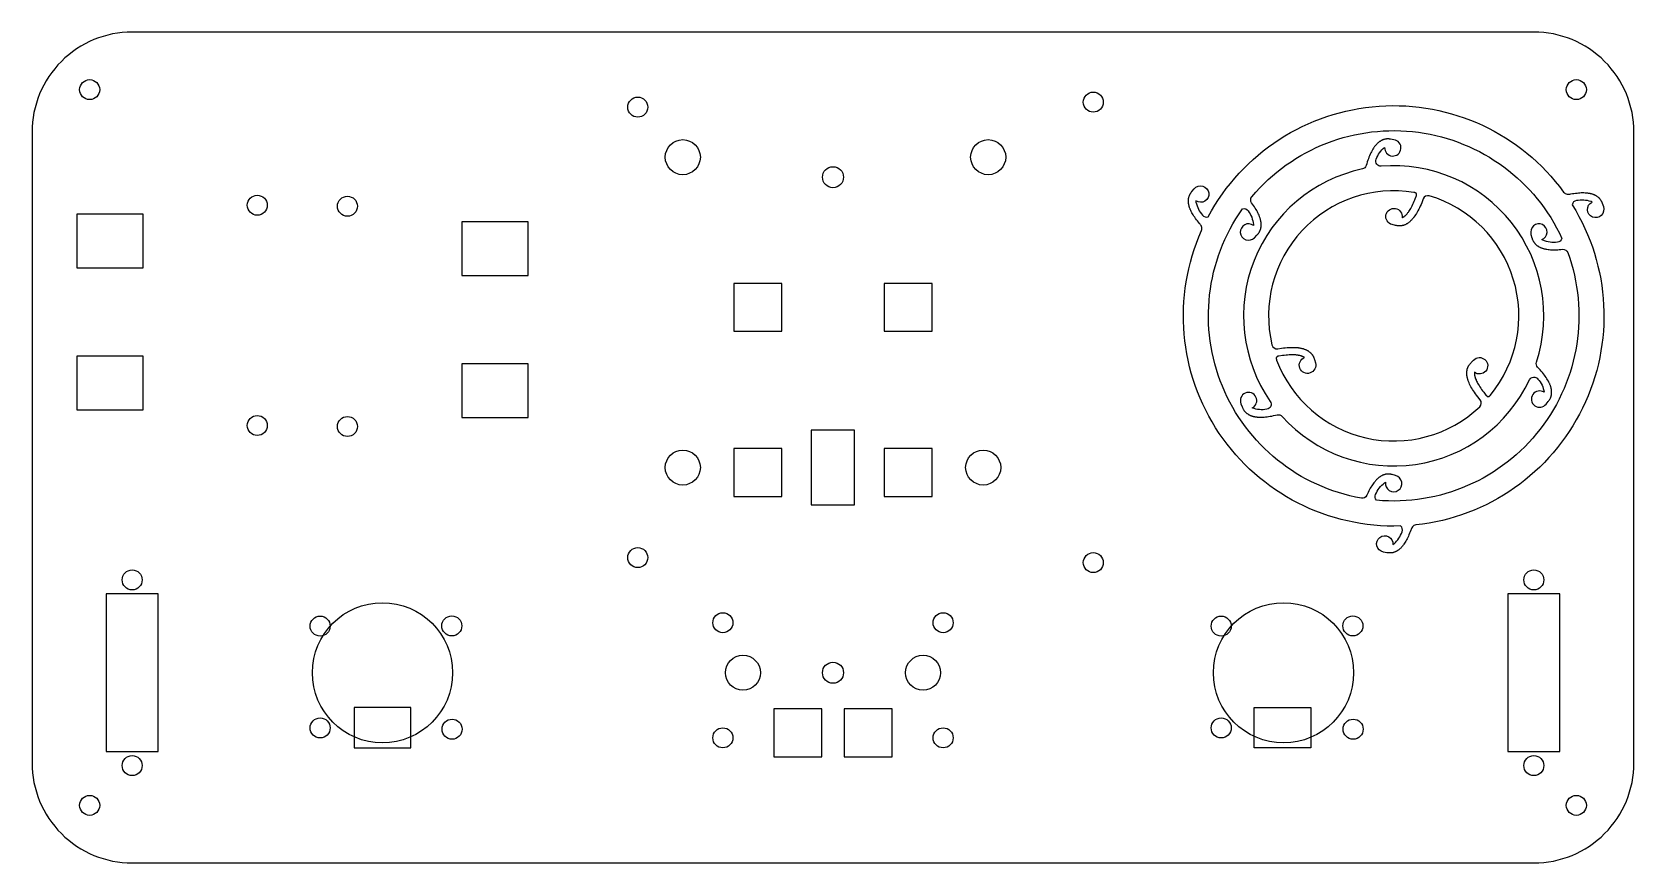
# Model space of a CAD drawing. Header units: millimetres. Extents: x -160 to 160, y -38 to 128.
import ezdxf

# ---------------------------------------------------------------- set-up
doc = ezdxf.new("R2010")
doc.units = ezdxf.units.MM
doc.header["$MEASUREMENT"] = 0
doc.layers.add('Plates$TOP', color=4, linetype='Continuous', true_color=0x00ffff)

msp = doc.modelspace()

# ---------------------------------------------------------------- linework, layer by layer
at = {"layer": 'Plates$TOP'}
for points in [[(160, 108, 0.414214), (140, 128), (-140, 128, 0.414214), (-160, 108), (-160, -18, 0.414214), (-140, -38), (140, -38, 0.414214), (160, -18)], [(115.73, 29.12, 0.070974), (115.4, 28.48), (115.29, 28.17), (115.17, 27.87), (115.06, 27.58), (114.94, 27.31), (114.82, 27.04), (114.69, 26.78), (114.57, 26.54), (114.44, 26.31), (114.31, 26.08), (114.18, 25.87), (114.04, 25.67), (113.97, 25.58), (113.9, 25.48), (113.83, 25.39), (113.76, 25.3), (113.69, 25.22), (113.62, 25.14), (113.55, 25.06), (113.48, 24.98), (113.4, 24.9), (113.33, 24.83), (113.25, 24.76), (113.18, 24.7), (113.1, 24.63), (113.03, 24.57), (112.95, 24.52), (112.87, 24.46), (112.79, 24.41), (112.72, 24.36), (112.64, 24.31), (112.56, 24.27), (112.48, 24.22), (112.4, 24.19), (112.31, 24.15), (112.23, 24.12), (112.15, 24.09), (112.07, 24.06), (111.98, 24.03), (111.9, 24.01), (111.81, 23.99), (111.73, 23.97), (111.64, 23.96), (111.55, 23.95), (111.47, 23.94), (111.38, 23.93), (111.29, 23.93), (111.2, 23.93), (111.11, 23.93), (111.02, 23.94), (110.93, 23.94), (110.84, 23.95), (110.75, 23.97), (110.65, 23.98), (109.97, 24.11, -0.290835), (108.65, 25.33, -1.181891), (111.86, 25.61), (112.06, 25.73, 0.002045), (112.07, 25.74, 0.122077), (113.68, 28.17, 0.328389), (113.39, 29.32, -0.553382), (73.61, 88.34, 0.214765), (73.61, 89.16, 0.070974), (73.22, 89.77), (73, 90.02), (72.8, 90.27), (72.61, 90.51), (72.43, 90.76), (72.26, 90.99), (72.1, 91.23), (71.95, 91.46), (71.81, 91.69), (71.69, 91.91), (71.57, 92.13), (71.46, 92.35), (71.41, 92.46), (71.37, 92.56), (71.32, 92.67), (71.28, 92.77), (71.24, 92.88), (71.21, 92.98), (71.18, 93.08), (71.15, 93.19), (71.12, 93.29), (71.09, 93.39), (71.07, 93.48), (71.05, 93.58), (71.03, 93.68), (71.02, 93.78), (71.01, 93.87), (71, 93.97), (70.99, 94.06), (70.99, 94.15), (70.99, 94.25), (70.99, 94.34), (70.99, 94.43), (71, 94.52), (71.01, 94.61), (71.02, 94.69), (71.04, 94.78), (71.05, 94.87), (71.07, 94.95), (71.1, 95.04), (71.12, 95.12), (71.15, 95.2), (71.18, 95.28), (71.21, 95.37), (71.25, 95.45), (71.29, 95.52), (71.33, 95.6), (71.37, 95.68), (71.42, 95.76), (71.47, 95.83), (71.52, 95.91), (71.58, 95.98), (71.63, 96.06), (71.69, 96.13), (72.15, 96.66, -0.290835), (73.87, 97.19, -1.181891), (72.5, 94.27), (72.51, 94.04, 0.002045), (72.51, 94.02, 0.122077), (73.81, 91.41, 0.328389), (74.95, 91.08, -0.553382), (145.95, 96.03, 0.214765), (146.67, 95.62, 0.070974), (147.38, 95.65), (147.71, 95.71), (148.02, 95.76), (148.33, 95.81), (148.63, 95.84), (148.92, 95.87), (149.21, 95.89), (149.48, 95.91), (149.75, 95.91), (150.01, 95.91), (150.25, 95.9), (150.5, 95.88), (150.61, 95.87), (150.73, 95.86), (150.84, 95.84), (150.95, 95.83), (151.06, 95.81), (151.17, 95.79), (151.28, 95.76), (151.38, 95.74), (151.48, 95.71), (151.58, 95.69), (151.68, 95.66), (151.77, 95.62), (151.86, 95.59), (151.95, 95.55), (152.04, 95.52), (152.13, 95.48), (152.21, 95.44), (152.3, 95.39), (152.38, 95.35), (152.46, 95.3), (152.53, 95.25), (152.61, 95.2), (152.68, 95.15), (152.75, 95.1), (152.82, 95.04), (152.88, 94.98), (152.95, 94.92), (153.01, 94.86), (153.07, 94.79), (153.12, 94.73), (153.18, 94.66), (153.23, 94.59), (153.28, 94.52), (153.33, 94.45), (153.38, 94.37), (153.43, 94.3), (153.47, 94.22), (153.51, 94.14), (153.55, 94.05), (153.59, 93.97), (153.62, 93.88), (153.65, 93.79), (153.89, 93.14, -0.290835), (153.48, 91.38, -1.181891), (151.64, 94.02), (151.43, 94.13, 0.002045), (151.42, 94.14, 0.122077), (148.51, 94.32, 0.328389), (147.66, 93.5, -0.553382), (116.44, 29.54, 0.214765)], [(81.82, 92.68, -0.325268), (82.92, 92.27, -0.122077), (84.02, 89.57, -0.002045), (84.02, 89.56), (84.01, 89.32, 1.181891), (82.44, 86.52, 0.290835), (84.19, 86.91), (84.68, 87.41), (84.75, 87.48), (84.81, 87.55), (84.87, 87.62), (84.93, 87.69), (84.98, 87.76), (85.03, 87.83), (85.08, 87.91), (85.13, 87.98), (85.17, 88.06), (85.22, 88.13), (85.26, 88.21), (85.29, 88.29), (85.33, 88.37), (85.36, 88.45), (85.39, 88.54), (85.41, 88.62), (85.44, 88.7), (85.46, 88.79), (85.48, 88.88), (85.49, 88.97), (85.51, 89.05), (85.52, 89.14), (85.53, 89.23), (85.53, 89.33), (85.53, 89.42), (85.53, 89.51), (85.53, 89.61), (85.53, 89.7), (85.52, 89.8), (85.51, 89.9), (85.5, 90), (85.48, 90.1), (85.47, 90.2), (85.45, 90.3), (85.42, 90.41), (85.4, 90.51), (85.37, 90.62), (85.34, 90.72), (85.3, 90.83), (85.27, 90.94), (85.23, 91.05), (85.19, 91.16), (85.1, 91.39), (85, 91.61), (84.89, 91.85), (84.77, 92.08), (84.64, 92.33), (84.5, 92.57), (84.34, 92.82), (84.18, 93.08), (84.01, 93.33), (83.83, 93.6), (83.63, 93.86, -0.346758), (83.67, 95.1, -0.550101), (145.61, 86.77, -0.329853), (144.7, 86, -0.122077), (141.81, 86.4, -0.002045), (141.8, 86.4), (141.6, 86.53, 1.181891), (139.96, 89.3, 0.290835), (139.43, 87.58), (139.61, 86.91), (139.64, 86.82), (139.66, 86.73), (139.69, 86.64), (139.73, 86.56), (139.76, 86.47), (139.8, 86.39), (139.84, 86.31), (139.88, 86.23), (139.92, 86.16), (139.97, 86.08), (140.02, 86.01), (140.07, 85.94), (140.12, 85.87), (140.18, 85.8), (140.23, 85.73), (140.29, 85.67), (140.35, 85.6), (140.42, 85.54), (140.48, 85.48), (140.55, 85.43), (140.62, 85.37), (140.69, 85.32), (140.77, 85.26), (140.84, 85.21), (140.92, 85.16), (141, 85.12), (141.09, 85.07), (141.17, 85.03), (141.26, 84.98), (141.35, 84.94), (141.44, 84.9), (141.54, 84.87), (141.63, 84.83), (141.73, 84.8), (141.83, 84.77), (141.94, 84.74), (142.04, 84.71), (142.15, 84.68), (142.26, 84.66), (142.37, 84.63), (142.49, 84.61), (142.6, 84.59), (142.84, 84.56), (143.09, 84.53), (143.35, 84.51), (143.61, 84.49), (143.89, 84.49), (144.17, 84.49), (144.47, 84.49), (144.77, 84.51), (145.08, 84.53), (145.4, 84.55), (145.72, 84.59, -0.346758), (146.78, 83.94, -0.550101), (108.59, 34.46, -0.329853), (108.38, 35.63, -0.122077), (110.17, 37.94, -0.002045), (110.18, 37.94), (110.39, 38.05, 1.181891), (113.61, 38.09, 0.290835), (112.38, 39.41), (111.71, 39.59), (111.62, 39.61), (111.53, 39.63), (111.44, 39.65), (111.35, 39.66), (111.26, 39.67), (111.17, 39.68), (111.08, 39.69), (110.99, 39.69), (110.9, 39.69), (110.81, 39.69), (110.73, 39.68), (110.64, 39.68), (110.55, 39.67), (110.47, 39.65), (110.38, 39.64), (110.29, 39.62), (110.21, 39.6), (110.12, 39.57), (110.04, 39.54), (109.96, 39.51), (109.87, 39.48), (109.79, 39.45), (109.71, 39.41), (109.62, 39.37), (109.54, 39.32), (109.46, 39.28), (109.38, 39.23), (109.3, 39.17), (109.22, 39.12), (109.14, 39.06), (109.06, 39), (108.98, 38.94), (108.9, 38.87), (108.82, 38.8), (108.74, 38.73), (108.67, 38.66), (108.59, 38.58), (108.51, 38.5), (108.43, 38.42), (108.36, 38.33), (108.28, 38.24), (108.21, 38.15), (108.06, 37.96), (107.91, 37.76), (107.76, 37.55), (107.62, 37.33), (107.47, 37.09), (107.33, 36.85), (107.19, 36.59), (107.05, 36.32), (106.91, 36.04), (106.78, 35.75), (106.64, 35.45, -0.346758), (105.55, 34.87, -0.550101), (81.8, 92.68, -0.004141)], [(112.05, 106.49), (111.36, 106.6), (111.27, 106.62), (111.17, 106.63), (111.07, 106.64), (110.97, 106.64), (110.88, 106.65), (110.78, 106.65), (110.69, 106.64), (110.59, 106.64), (110.5, 106.63), (110.41, 106.61), (110.32, 106.6), (110.22, 106.58), (110.13, 106.56), (110.05, 106.53), (109.96, 106.5), (109.87, 106.47), (109.78, 106.44), (109.69, 106.4), (109.61, 106.36), (109.52, 106.31), (109.44, 106.27), (109.36, 106.22), (109.27, 106.16), (109.19, 106.11), (109.11, 106.05), (109.03, 105.99), (108.95, 105.92), (108.87, 105.85), (108.79, 105.78), (108.71, 105.71), (108.64, 105.63), (108.56, 105.55), (108.48, 105.47), (108.41, 105.38), (108.33, 105.29), (108.26, 105.2), (108.19, 105.1), (108.12, 105), (108.05, 104.9), (107.98, 104.79), (107.84, 104.57), (107.7, 104.34), (107.57, 104.1), (107.44, 103.84), (107.31, 103.57), (107.19, 103.29), (107.07, 103), (106.95, 102.69), (106.83, 102.37), (106.72, 102.04), (106.61, 101.7), (106.5, 101.34, -0.276207), (105.75, 100.64, 0.535722), (87.35, 54.21, -0.561444), (86.66, 52.65, -0.146242), (83.76, 52.91, 2.273796), (81.5, 53.75), (81.74, 53.1), (81.78, 53.01), (81.82, 52.92), (81.86, 52.83), (81.91, 52.74), (81.95, 52.66), (82, 52.57), (82.05, 52.49), (82.1, 52.42), (82.16, 52.34), (82.22, 52.27), (82.28, 52.2), (82.34, 52.13), (82.4, 52.06), (82.47, 51.99), (82.54, 51.93), (82.61, 51.87), (82.68, 51.81), (82.76, 51.76), (82.84, 51.7), (82.92, 51.65), (83, 51.6), (83.08, 51.55), (83.17, 51.51), (83.26, 51.47), (83.35, 51.42), (83.45, 51.39), (83.54, 51.35), (83.64, 51.31), (83.74, 51.28), (83.85, 51.25), (83.95, 51.22), (84.06, 51.2), (84.17, 51.17), (84.28, 51.15), (84.4, 51.13), (84.52, 51.12), (84.64, 51.1), (84.76, 51.09), (84.88, 51.08), (85.01, 51.07), (85.27, 51.06), (85.54, 51.06), (85.81, 51.07), (86.1, 51.08), (86.4, 51.11), (86.7, 51.14), (87.02, 51.18), (87.34, 51.23), (87.68, 51.29), (88.02, 51.36), (88.37, 51.44), (88.73, 51.52, -0.276207), (89.71, 51.22, 0.535722), (139.13, 58.5, -0.561444), (140.83, 58.68, -0.146242), (142.05, 56.04, 2.273796), (142.45, 53.66), (142.89, 54.2), (142.95, 54.28), (143.01, 54.36), (143.07, 54.44), (143.12, 54.52), (143.17, 54.6), (143.22, 54.68), (143.26, 54.77), (143.3, 54.85), (143.34, 54.94), (143.38, 55.02), (143.41, 55.11), (143.44, 55.2), (143.46, 55.29), (143.49, 55.38), (143.51, 55.47), (143.52, 55.56), (143.54, 55.66), (143.55, 55.75), (143.56, 55.84), (143.56, 55.94), (143.56, 56.04), (143.56, 56.13), (143.56, 56.23), (143.55, 56.33), (143.54, 56.43), (143.52, 56.53), (143.51, 56.63), (143.49, 56.74), (143.47, 56.84), (143.44, 56.95), (143.41, 57.05), (143.38, 57.16), (143.34, 57.26), (143.31, 57.37), (143.27, 57.48), (143.22, 57.59), (143.18, 57.7), (143.13, 57.81), (143.07, 57.93), (143.02, 58.04), (142.9, 58.27), (142.76, 58.51), (142.62, 58.74), (142.46, 58.98), (142.29, 59.23), (142.11, 59.48), (141.91, 59.73), (141.71, 59.98), (141.49, 60.24), (141.26, 60.51), (141.02, 60.77), (140.76, 61.04, -0.276207), (140.54, 62.04, 0.535722), (109.52, 101.2, -0.561444), (108.52, 102.58, -0.146242), (110.19, 104.95, 2.273796)], [(88.61, 62.47, 0.535997), (129.2, 53.15, 0.395065), (129.28, 54.52), (128.78, 55.14), (128.55, 55.44), (128.33, 55.74), (128.13, 56.03), (127.94, 56.32), (127.76, 56.6), (127.59, 56.87), (127.44, 57.14), (127.3, 57.41), (127.17, 57.67), (127.06, 57.93), (127.01, 58.05), (126.96, 58.18), (126.91, 58.3), (126.87, 58.42), (126.83, 58.54), (126.79, 58.66), (126.76, 58.78), (126.73, 58.9), (126.7, 59.01), (126.68, 59.13), (126.66, 59.24), (126.64, 59.35), (126.63, 59.46), (126.62, 59.57), (126.61, 59.68), (126.61, 59.79), (126.6, 59.89), (126.61, 59.99), (126.61, 60.1), (126.62, 60.2), (126.63, 60.3), (126.65, 60.4), (126.66, 60.49), (126.69, 60.59), (126.7, 60.64), (126.71, 60.69), (126.72, 60.73), (126.74, 60.78), (126.75, 60.83), (126.77, 60.87), (126.79, 60.92), (126.8, 60.96), (126.82, 61.01), (126.84, 61.05), (126.86, 61.1), (126.88, 61.14), (126.9, 61.18), (126.92, 61.23), (126.95, 61.27), (126.97, 61.31), (127.02, 61.4), (127.07, 61.48), (127.13, 61.56), (127.19, 61.64), (127.25, 61.72), (127.32, 61.8), (127.39, 61.88), (127.46, 61.95), (127.95, 62.45, -2.273796), (128.13, 60.04), (128.13, 60.01), (128.12, 59.98), (128.12, 59.92), (128.12, 59.86), (128.12, 59.81), (128.12, 59.73), (128.13, 59.66), (128.13, 59.59), (128.14, 59.52), (128.15, 59.45), (128.17, 59.38), (128.18, 59.31), (128.2, 59.24), (128.22, 59.15), (128.25, 59.06), (128.28, 58.96), (128.31, 58.87), (128.34, 58.78), (128.37, 58.69), (128.45, 58.51), (128.5, 58.4), (128.55, 58.28), (128.66, 58.06), (128.77, 57.84), (128.89, 57.63), (129.05, 57.37), (129.21, 57.11), (129.38, 56.86), (129.55, 56.61), (129.77, 56.32), (129.98, 56.03), (130.43, 55.48), (130.47, 55.43), (130.51, 55.38), (130.53, 55.36), (130.56, 55.33), (130.58, 55.31), (130.6, 55.29), (130.61, 55.28), (130.62, 55.27), (130.63, 55.26), (130.64, 55.26), (130.66, 55.25), (130.67, 55.24), (130.68, 55.23), (130.69, 55.22), (130.7, 55.22), (130.72, 55.21), (130.72, 55.21), (130.73, 55.2), (130.73, 55.2), (130.74, 55.2), (130.75, 55.2), (130.75, 55.19), (130.76, 55.19), (130.77, 55.19), (130.77, 55.19), (130.78, 55.18), (130.79, 55.18), (130.79, 55.18), (130.8, 55.18), (130.81, 55.18), (130.81, 55.18), (130.82, 55.18), (130.83, 55.18), (130.83, 55.17), (130.84, 55.17), (130.85, 55.17), (130.85, 55.17), (130.86, 55.17), (130.87, 55.17), (130.88, 55.17), (130.88, 55.17), (130.89, 55.17), (130.9, 55.17), (130.91, 55.18), (130.91, 55.18), (130.92, 55.18), (130.93, 55.18), (130.94, 55.18), (130.94, 55.18), (130.95, 55.18), (130.96, 55.19), (130.97, 55.19), (130.97, 55.19), (130.98, 55.19), (130.99, 55.2), (131, 55.2), (131.01, 55.2), (131.02, 55.21), (131.03, 55.21), (131.05, 55.22), (131.07, 55.23), (131.09, 55.24), (131.1, 55.25), (131.12, 55.27), (131.14, 55.28), (131.16, 55.29), (131.18, 55.31), (131.2, 55.32), (131.22, 55.34), (131.24, 55.36), (131.26, 55.38), (131.28, 55.4), (131.3, 55.42), (131.34, 55.46, 0.535997), (119.12, 95.27, 0.395065), (117.9, 94.66), (117.61, 93.91), (117.46, 93.56), (117.31, 93.23), (117.16, 92.91), (117.01, 92.6), (116.85, 92.3), (116.7, 92.02), (116.54, 91.75), (116.38, 91.5), (116.22, 91.26), (116.05, 91.03), (115.97, 90.92), (115.89, 90.82), (115.8, 90.72), (115.72, 90.62), (115.63, 90.52), (115.55, 90.43), (115.46, 90.35), (115.38, 90.26), (115.29, 90.18), (115.2, 90.1), (115.12, 90.03), (115.03, 89.96), (114.94, 89.89), (114.85, 89.83), (114.76, 89.77), (114.67, 89.71), (114.58, 89.66), (114.49, 89.6), (114.4, 89.56), (114.31, 89.51), (114.21, 89.47), (114.12, 89.44), (114.03, 89.41), (113.93, 89.38), (113.89, 89.36), (113.84, 89.35), (113.79, 89.34), (113.74, 89.33), (113.7, 89.32), (113.65, 89.31), (113.6, 89.3), (113.55, 89.29), (113.5, 89.28), (113.46, 89.28), (113.41, 89.27), (113.36, 89.27), (113.31, 89.27), (113.26, 89.26), (113.21, 89.26), (113.17, 89.26), (113.07, 89.26), (112.97, 89.27), (112.87, 89.27), (112.77, 89.29), (112.67, 89.3), (112.57, 89.32), (112.47, 89.34), (112.37, 89.36), (111.69, 89.54, -2.273796), (113.69, 90.9), (113.72, 90.91), (113.74, 90.92), (113.8, 90.95), (113.85, 90.98), (113.9, 91.01), (113.96, 91.05), (114.02, 91.09), (114.07, 91.13), (114.13, 91.17), (114.19, 91.22), (114.24, 91.26), (114.29, 91.31), (114.34, 91.36), (114.41, 91.43), (114.48, 91.5), (114.55, 91.57), (114.61, 91.64), (114.67, 91.71), (114.74, 91.79), (114.85, 91.94), (114.93, 92.04), (115, 92.14), (115.14, 92.35), (115.27, 92.56), (115.4, 92.77), (115.54, 93.04), (115.68, 93.3), (115.82, 93.58), (115.95, 93.85), (116.09, 94.18), (116.23, 94.51), (116.49, 95.18), (116.51, 95.24), (116.53, 95.3), (116.54, 95.33), (116.55, 95.35), (116.56, 95.38), (116.56, 95.41), (116.57, 95.43), (116.57, 95.44), (116.57, 95.46), (116.57, 95.47), (116.58, 95.49), (116.58, 95.5), (116.58, 95.51), (116.58, 95.53), (116.58, 95.54), (116.58, 95.56), (116.58, 95.56), (116.58, 95.57), (116.58, 95.58), (116.58, 95.58), (116.57, 95.59), (116.57, 95.6), (116.57, 95.6), (116.57, 95.61), (116.57, 95.62), (116.57, 95.62), (116.57, 95.63), (116.56, 95.64), (116.56, 95.64), (116.56, 95.65), (116.56, 95.66), (116.56, 95.66), (116.55, 95.67), (116.55, 95.67), (116.55, 95.68), (116.54, 95.69), (116.54, 95.69), (116.54, 95.7), (116.53, 95.71), (116.53, 95.71), (116.53, 95.72), (116.52, 95.72), (116.52, 95.73), (116.51, 95.74), (116.51, 95.74), (116.5, 95.75), (116.5, 95.75), (116.49, 95.76), (116.49, 95.77), (116.48, 95.77), (116.48, 95.78), (116.47, 95.78), (116.46, 95.79), (116.46, 95.79), (116.45, 95.8), (116.44, 95.81), (116.44, 95.81), (116.43, 95.82), (116.41, 95.83), (116.4, 95.84), (116.38, 95.85), (116.36, 95.86), (116.35, 95.87), (116.33, 95.88), (116.31, 95.89), (116.28, 95.9), (116.26, 95.91), (116.24, 95.92), (116.21, 95.92), (116.19, 95.93), (116.16, 95.94), (116.13, 95.95), (116.1, 95.96), (116.04, 95.97, 0.535997), (87.69, 65.48, 0.395065), (88.83, 64.73), (89.61, 64.85), (89.99, 64.9), (90.35, 64.94), (90.71, 64.97), (91.05, 64.99), (91.39, 65), (91.71, 65.01), (92.02, 65.01), (92.32, 65), (92.61, 64.97), (92.89, 64.95), (93.02, 64.93), (93.15, 64.91), (93.28, 64.89), (93.41, 64.86), (93.54, 64.84), (93.66, 64.81), (93.78, 64.78), (93.89, 64.75), (94.01, 64.71), (94.12, 64.67), (94.22, 64.64), (94.33, 64.6), (94.43, 64.55), (94.53, 64.51), (94.63, 64.46), (94.72, 64.41), (94.82, 64.36), (94.9, 64.31), (94.99, 64.25), (95.07, 64.19), (95.15, 64.13), (95.23, 64.07), (95.31, 64.01), (95.38, 63.94), (95.42, 63.9), (95.45, 63.87), (95.48, 63.84), (95.52, 63.8), (95.55, 63.76), (95.58, 63.73), (95.61, 63.69), (95.64, 63.65), (95.67, 63.61), (95.7, 63.57), (95.73, 63.54), (95.76, 63.5), (95.79, 63.46), (95.81, 63.41), (95.84, 63.37), (95.86, 63.33), (95.91, 63.25), (95.96, 63.16), (96, 63.07), (96.04, 62.98), (96.08, 62.88), (96.11, 62.79), (96.14, 62.69), (96.17, 62.59), (96.36, 61.92, -2.273796), (94.18, 62.97), (94.16, 62.98), (94.13, 63), (94.09, 63.03), (94.04, 63.06), (93.99, 63.09), (93.92, 63.12), (93.86, 63.16), (93.79, 63.18), (93.73, 63.21), (93.66, 63.24), (93.59, 63.26), (93.53, 63.28), (93.46, 63.3), (93.37, 63.33), (93.27, 63.35), (93.18, 63.37), (93.08, 63.39), (92.99, 63.41), (92.89, 63.43), (92.7, 63.45), (92.58, 63.47), (92.45, 63.48), (92.21, 63.5), (91.96, 63.51), (91.71, 63.51), (91.41, 63.5), (91.1, 63.49), (90.8, 63.47), (90.5, 63.44), (90.14, 63.41), (89.79, 63.36), (89.08, 63.25), (89.02, 63.24), (88.95, 63.23), (88.92, 63.22), (88.89, 63.22), (88.86, 63.21), (88.84, 63.2), (88.82, 63.19), (88.81, 63.19), (88.79, 63.18), (88.78, 63.18), (88.77, 63.17), (88.76, 63.17), (88.74, 63.16), (88.73, 63.15), (88.72, 63.15), (88.71, 63.14), (88.7, 63.14), (88.7, 63.13), (88.69, 63.13), (88.68, 63.12), (88.68, 63.12), (88.67, 63.11), (88.67, 63.11), (88.66, 63.11), (88.66, 63.1), (88.65, 63.1), (88.65, 63.09), (88.64, 63.09), (88.64, 63.08), (88.63, 63.08), (88.63, 63.07), (88.63, 63.07), (88.62, 63.06), (88.62, 63.06), (88.61, 63.05), (88.61, 63.04), (88.61, 63.04), (88.6, 63.03), (88.6, 63.03), (88.59, 63.02), (88.59, 63.01), (88.59, 63.01), (88.59, 63), (88.58, 62.99), (88.58, 62.99), (88.58, 62.98), (88.57, 62.97), (88.57, 62.96), (88.57, 62.96), (88.57, 62.95), (88.56, 62.94), (88.56, 62.93), (88.56, 62.92), (88.56, 62.92), (88.56, 62.91), (88.56, 62.9), (88.56, 62.89), (88.55, 62.88), (88.55, 62.86), (88.55, 62.84), (88.55, 62.82), (88.55, 62.8), (88.55, 62.78), (88.55, 62.76), (88.55, 62.74), (88.56, 62.71), (88.56, 62.69), (88.56, 62.66), (88.57, 62.64), (88.57, 62.61), (88.58, 62.59), (88.59, 62.56), (88.6, 62.53)]]:
    msp.add_lwpolyline(points, format="xyb", close=True, dxfattribs=at)
for points in [[(-151.08, 91.61), (-151.08, 80.86), (-137.83, 80.86), (-137.83, 91.61)], [(-151.08, 91.61), (-151.08, 80.86), (-137.83, 80.86), (-137.83, 91.61)], [(-74.17, 90.08), (-74.17, 79.33), (-60.92, 79.33), (-60.92, 90.08)], [(-74.17, 90.08), (-74.17, 79.33), (-60.92, 79.33), (-60.92, 90.08)], [(-19.79, 68.21), (-10.21, 68.21), (-10.21, 77.79), (-19.79, 77.79)], [(10.21, 68.21), (19.79, 68.21), (19.79, 77.79), (10.21, 77.79)], [(-151.08, 63.27), (-151.08, 52.52), (-137.83, 52.52), (-137.83, 63.27)], [(-151.08, 63.27), (-151.08, 52.52), (-137.83, 52.52), (-137.83, 63.27)], [(-74.17, 61.74), (-74.17, 50.99), (-60.92, 50.99), (-60.92, 61.74)], [(-74.17, 61.74), (-74.17, 50.99), (-60.92, 50.99), (-60.92, 61.74)], [(-4.33, 33.52), (4.3, 33.52), (4.3, 48.44), (-4.33, 48.44)], [(-19.79, 35.21), (-10.21, 35.21), (-10.21, 44.79), (-19.79, 44.79)], [(10.21, 35.21), (19.79, 35.21), (19.79, 44.79), (10.21, 44.79)], [(-145.2, 15.75), (-145.2, -15.75), (-134.8, -15.75), (-134.8, 15.75)], [(-145.2, 15.75), (-145.2, -15.75), (-134.8, -15.75), (-134.8, 15.75)], [(134.8, 15.75), (134.8, -15.75), (145.2, -15.75), (145.2, 15.75)], [(134.8, 15.75), (134.8, -15.75), (145.2, -15.75), (145.2, 15.75)], [(-95.67, -15.02), (-84.32, -15.02), (-84.32, -6.92), (-95.67, -6.92)], [(-11.79, -16.79), (-2.21, -16.79), (-2.21, -7.21), (-11.79, -7.21)], [(2.21, -16.79), (11.79, -16.79), (11.79, -7.21), (2.21, -7.21)], [(95.47, -15.02), (84.12, -15.02), (84.12, -6.92), (95.47, -6.92)]]:
    msp.add_lwpolyline(points, close=True, dxfattribs=at)
for centre, radius in [((-148.49, 116.49), 2), ((148.49, 116.49), 2), ((52, 114), 2), ((52, 114), 2), ((-39, 113), 2), ((-39, 113), 2), ((-30, 103), 3.5), ((31, 103), 3.5), ((0, 99), 2.1), ((-115, 93.4), 2), ((-115, 93.4), 2), ((-97, 93.2), 2), ((-97, 93.2), 2), ((-115, 49.4), 2), ((-115, 49.4), 2), ((-97, 49.2), 2), ((-97, 49.2), 2), ((-30, 41), 3.5), ((30, 41), 3.5), ((-39, 23), 2), ((-39, 23), 2), ((52, 22), 2), ((52, 22), 2), ((-140, 18.55), 2), ((-140, 18.55), 2), ((140, 18.55), 2), ((140, 18.55), 2), ((-90, 0), 14), ((-90, 0), 14), ((90, 0), 14), ((90, 0), 14), ((-102.45, 9.32), 2), ((-102.45, 9.32), 2), ((-76.15, 9.36), 2), ((-76.15, 9.36), 2), ((-22, 10), 2), ((-22, 10), 2), ((22, 10), 2), ((22, 10), 2), ((77.55, 9.32), 2), ((77.55, 9.32), 2), ((103.85, 9.36), 2), ((103.85, 9.36), 2), ((-18, 0), 3.5), ((18, 0), 3.5), ((0, 0), 2.1), ((-102.45, -11.03), 2), ((-102.45, -11.03), 2), ((-76.1, -11.28), 2), ((-76.1, -11.28), 2), ((77.55, -11.03), 2), ((77.55, -11.03), 2), ((103.9, -11.28), 2), ((103.9, -11.28), 2), ((-22, -13), 2), ((-22, -13), 2), ((22, -13), 2), ((22, -13), 2), ((-140, -18.55), 2), ((-140, -18.55), 2), ((140, -18.55), 2), ((140, -18.55), 2), ((-148.49, -26.49), 2), ((148.49, -26.49), 2)]:
    msp.add_circle(centre, radius, dxfattribs=at)

doc.saveas('drawing.dxf')
